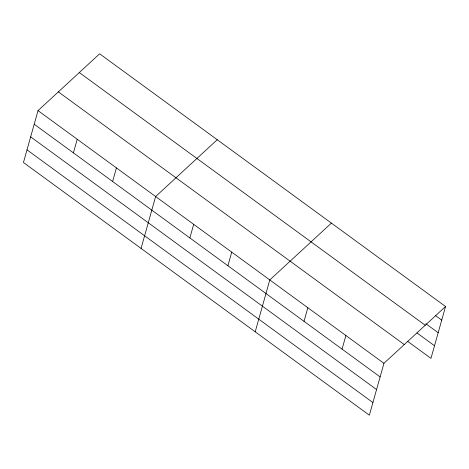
<?xml version="1.0" encoding="UTF-8"?>
<svg xmlns="http://www.w3.org/2000/svg" width="469" height="469" viewBox="0 0 469 469"><rect width="100%" height="100%" fill="white"/><g stroke="black" fill="none" stroke-linecap="round" stroke-linejoin="round"><path stroke-width="0.7" d="M38.03 110.625L23.45 162.497L369.361 415.194L383.941 363.323L445.55 306.503L99.639 53.806L38.03 110.625L383.941 363.323M73.41 152.865L77.233 139.264M112.613 181.503L116.435 167.902M141.058 248.412L155.638 196.54L217.247 139.727M189.869 237.941L193.691 224.334M227.916 265.735L231.739 252.134M255.212 331.8L269.792 279.929L331.401 223.115M304.018 321.329L307.84 307.728M342.065 349.124L345.893 335.523M445.55 306.503L430.97 358.375L407.555 341.274M435.285 315.403L441.728 320.11M425.881 323.757L438.175 332.738M79.308 72.56L425.219 325.252M416.959 332.92L434.517 345.747M58.361 91.877L404.272 344.568M34.208 124.226L380.119 376.924M30.655 136.854L376.566 389.551M27.003 149.863L372.914 402.56"/></g></svg>
